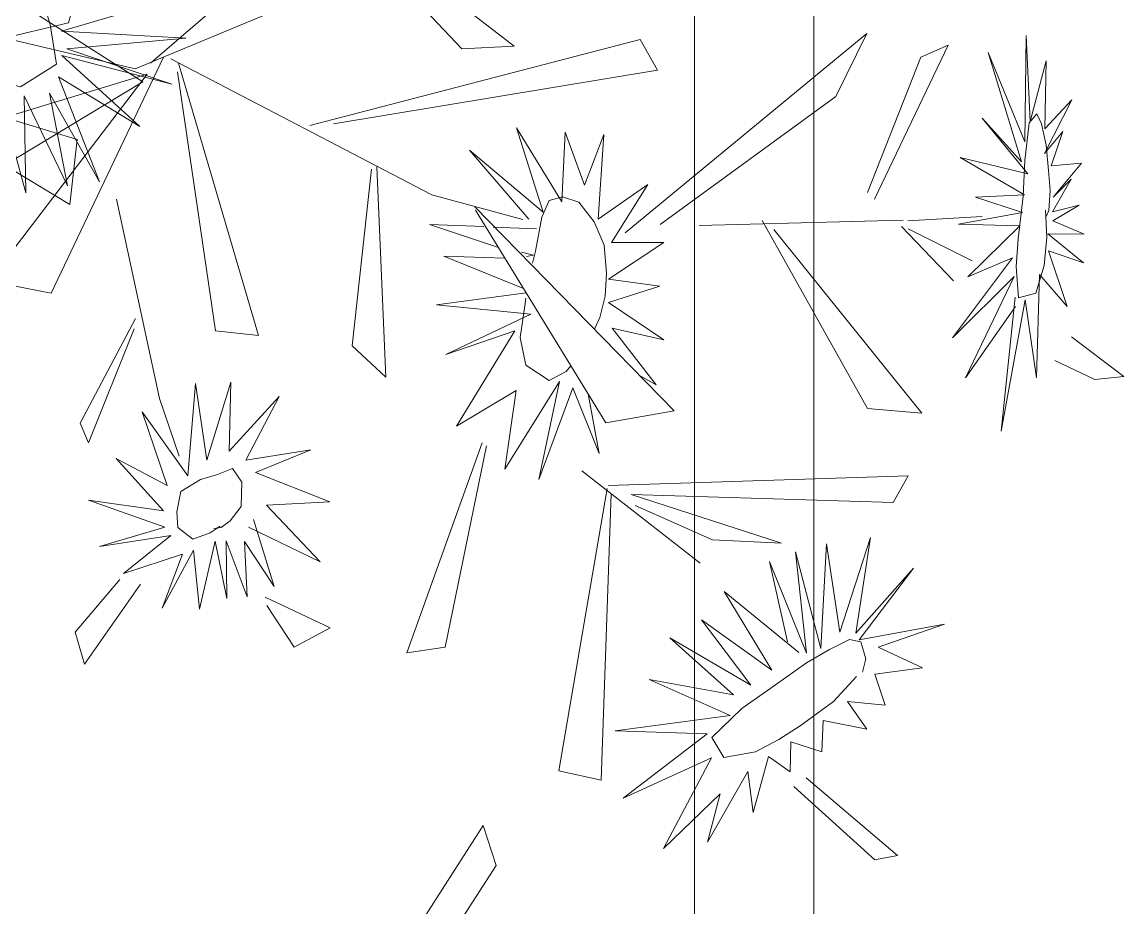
# Model space of a CAD drawing. Header units: inches. Extents: x -422522 to 22891, y -2973 to 414515.
# Drawn here: x 19931.78 to 19957.35, y 4500.09 to 4520.65 of the extents above; entities that cross this region are included whole.
import ezdxf

# ---------------------------------------------------------------- set-up
doc = ezdxf.new("R2010")
doc.units = ezdxf.units.IN
doc.header["$MEASUREMENT"] = 0
doc.layers.add('ARREDAMENTO', color=8, linetype='Continuous', lineweight=13)

msp = doc.modelspace()

# ---------------------------------------------------------------- linework, layer by layer
at = {"layer": 'ARREDAMENTO', "linetype": 'Continuous'}
for p, q in [((19934.58618, 4519.25774, -27.27667), (19929.326, 4522.63679, -27.27667)), ((19933.43137, 4522.63679, -27.27667), (19932.85947, 4520.62529, -27.27667)), ((19939.93436, 4522.62228, -27.27667), (19943.20147, 4520.08496, -27.27667)), ((19941.99192, 4520.0239, -27.27667), (19939.67184, 4522.47422, -27.27667)), ((19937.04842, 4521.66043, -27.27667), (19934.76238, 4519.69549, -27.27667)), ((19932.69725, 4520.43477, -27.27667), (19935.73201, 4521.33045, -27.27667)), ((19934.40886, 4519.56121, -27.27667), (19937.83288, 4520.98654, -27.27667)), ((19932.85947, 4520.62529, -27.27667), (19928.34851, 4519.56121, -27.27667)), ((19929.89791, 4520.62529, -27.27667), (19934.40886, 4519.56121, -27.27667)), ((19935.58796, 4520.27506, -27.27667), (19932.69725, 4520.43477, -27.27667)), ((19932.82101, 4520.02673, -27.27667), (19935.58796, 4520.27506, -27.27667)), ((19951.38066, 4520.38344, -27.27667), (19945.77859, 4515.75659, -27.27667)), ((19950.66206, 4518.91578, -27.27667), (19951.38066, 4520.38344, -27.27667)), ((19955.07846, 4520.33715, -27.27667), (19955.05395, 4517.8692, -27.27667)), ((19955.17728, 4518.34266, -27.27667), (19955.07846, 4520.33715, -27.27667)), ((19935.26088, 4519.20556, -27.27667), (19932.82101, 4520.02673, -27.27667)), ((19946.1254, 4520.24224, -27.27667), (19938.46506, 4518.24279, -27.27667)), ((19943.20147, 4520.08496, -27.27667), (19941.99192, 4520.0239, -27.27667)), ((19946.53041, 4519.53033, -27.27667), (19946.1254, 4520.24224, -27.27667)), ((19951.56129, 4516.53964, -27.27667), (19953.26922, 4520.11244, -27.27667)), ((19953.26922, 4520.11244, -27.27667), (19952.63661, 4519.83143, -27.27667)), ((19935.06597, 4519.8336, -27.27667), (19932.45728, 4514.35687, -27.27667)), ((19932.70762, 4519.86976, -27.27667), (19935.26088, 4519.20556, -27.27667)), ((19934.51704, 4518.22484, -27.27667), (19932.70762, 4519.86976, -27.27667)), ((19941.29395, 4516.63551, -27.27667), (19935.23849, 4519.79325, -27.27667)), ((19952.63661, 4519.83143, -27.27667), (19951.39755, 4516.69384, -27.27667)), ((19954.2001, 4519.93727, -27.27667), (19954.97488, 4517.40718, -27.27667)), ((19955.05395, 4517.8692, -27.27667), (19954.2001, 4519.93727, -27.27667)), ((19955.54611, 4519.7482, -27.27667), (19955.17728, 4518.34266, -27.27667)), ((19955.5162, 4518.16694, -27.27667), (19955.54611, 4519.7482, -27.27667)), ((19936.2717, 4513.48157, -27.27667), (19935.3908, 4519.49176, -27.27667)), ((19935.41476, 4519.69201, -27.27667), (19937.26767, 4513.37735, -27.27667)), ((19939.01242, 4518.2879, -27.27667), (19946.53041, 4519.53033, -27.27667)), ((19928.07352, 4519.43888, -27.27667), (19933.06101, 4517.91915, -27.27667)), ((19932.89303, 4516.41729, -27.27667), (19928.1712, 4519.25774, -27.27667)), ((19934.68386, 4519.43888, -27.27667), (19929.69637, 4517.91915, -27.27667)), ((19929.86435, 4516.41729, -27.27667), (19934.58618, 4519.25774, -27.27667)), ((19931.02312, 4514.63646, -27.27667), (19934.68386, 4519.43888, -27.27667)), ((19932.6286, 4519.37851, -27.27667), (19934.51704, 4518.22484, -27.27667)), ((19933.57925, 4516.93946, -27.27667), (19932.6286, 4519.37851, -27.27667)), ((19932.42379, 4518.99886, -27.27667), (19933.57925, 4516.93946, -27.27667)), ((19932.84163, 4516.84855, -27.27667), (19932.42379, 4518.99886, -27.27667)), ((19931.2921, 4518.81006, -27.27667), (19931.87526, 4516.68602, -27.27667)), ((19931.83481, 4518.93297, -27.27667), (19932.84163, 4516.84855, -27.27667)), ((19931.87526, 4516.68602, -27.27667), (19931.83481, 4518.93297, -27.27667)), ((19946.59277, 4515.95253, -27.27667), (19950.66206, 4518.91578, -27.27667)), ((19955.50888, 4517.59482, -27.27667), (19956.1375, 4518.84085, -27.27667)), ((19956.1375, 4518.84085, -27.27667), (19955.5162, 4518.16694, -27.27667)), ((19954.05728, 4518.41462, -27.27667), (19955.11971, 4517.12206, -27.27667)), ((19954.97488, 4517.40718, -27.27667), (19954.05728, 4518.41462, -27.27667)), ((19943.2539, 4518.19193, -27.27667), (19943.87528, 4516.2365, -27.27667)), ((19944.3079, 4516.47186, -27.27667), (19943.2539, 4518.19193, -27.27667)), ((19944.38432, 4518.09432, -27.27667), (19944.3079, 4516.47186, -27.27667)), ((19944.83271, 4516.85941, -27.27667), (19944.38432, 4518.09432, -27.27667)), ((19945.28259, 4518.03455, -27.27667), (19944.83271, 4516.85941, -27.27667)), ((19945.149, 4516.07301, -27.27667), (19945.28259, 4518.03455, -27.27667)), ((19955.93228, 4518.10973, -27.27667), (19955.50888, 4517.59482, -27.27667)), ((19955.66035, 4517.31415, -27.27667), (19955.93228, 4518.10973, -27.27667)), ((19933.06101, 4517.91915, -27.27667), (19932.89303, 4516.41729, -27.27667)), ((19942.16233, 4517.67408, -27.27667), (19943.54102, 4516.07325, -27.27667)), ((19943.87528, 4516.2365, -27.27667), (19942.16233, 4517.67408, -27.27667)), ((19953.55359, 4517.50251, -27.27667), (19955.0448, 4516.63493, -27.27667)), ((19955.11971, 4517.12206, -27.27667), (19953.55359, 4517.50251, -27.27667)), ((19939.44097, 4513.13462, -27.27667), (19939.89303, 4517.23597, -27.27667)), ((19940.01418, 4517.28722, -27.27667), (19940.22127, 4512.40712, -27.27667)), ((19956.36347, 4517.36919, -27.27667), (19955.66035, 4517.31415, -27.27667)), ((19955.70875, 4516.58343, -27.27667), (19956.36347, 4517.36919, -27.27667)), ((19955.68881, 4516.24632, -27.27667), (19956.12447, 4516.99932, -27.27667)), ((19956.12447, 4516.99932, -27.27667), (19955.70875, 4516.58343, -27.27667)), ((19946.30624, 4516.87956, -27.27667), (19945.149, 4516.07301, -27.27667)), ((19945.45985, 4515.53598, -27.27667), (19946.30624, 4516.87956, -27.27667)), ((19934.97018, 4511.91175, -27.27667), (19933.97345, 4516.53643, -27.27667)), ((19941.29395, 4516.63551, -27.27667), (19943.4003, 4516.0679, -27.27667)), ((19944.01392, 4516.50963, -27.27667), (19943.84765, 4516.11919, -27.27667)), ((19944.32367, 4516.59518, -27.27667), (19944.01392, 4516.50963, -27.27667)), ((19944.70366, 4516.47104, -27.27667), (19944.32367, 4516.59518, -27.27667)), ((19945.05797, 4516.0153, -27.27667), (19944.70366, 4516.47104, -27.27667)), ((19955.0448, 4516.63493, -27.27667), (19953.90903, 4516.58358, -27.27667)), ((19953.90903, 4516.58358, -27.27667), (19954.99451, 4516.22554, -27.27667)), ((19946.91216, 4511.63023, -27.27667), (19942.2913, 4516.36215, -27.27667)), ((19942.30197, 4516.28539, -27.27667), (19945.33106, 4511.34635, -27.27667)), ((19954.99451, 4516.22554, -27.27667), (19953.50795, 4515.9574, -27.27667)), ((19956.31319, 4516.40203, -27.27667), (19955.68881, 4516.24632, -27.27667)), ((19955.69728, 4516.03652, -27.27667), (19956.31319, 4516.40203, -27.27667)), ((19942.49946, 4515.90083, -27.27667), (19941.23717, 4515.95316, -27.27667)), ((19942.83631, 4515.41419, -27.27667), (19941.23717, 4515.95316, -27.27667)), ((19943.84765, 4516.11919, -27.27667), (19943.70013, 4515.33384, -27.27667)), ((19945.28776, 4515.46964, -27.27667), (19945.05797, 4516.0153, -27.27667)), ((19952.22615, 4516.05021, -27.27667), (19947.49744, 4515.92521, -27.27667)), ((19951.40194, 4511.68129, -27.27667), (19948.95395, 4516.04129, -27.27667)), ((19952.33378, 4516.03514, -27.27667), (19954.05696, 4516.13721, -27.27667)), ((19953.50795, 4515.9574, -27.27667), (19954.93343, 4515.91655, -27.27667)), ((19954.93343, 4515.91655, -27.27667), (19953.72853, 4514.7352, -27.27667)), ((19956.42772, 4515.72595, -27.27667), (19955.69728, 4516.03652, -27.27667)), ((19942.71851, 4515.89172, -27.27667), (19943.7216, 4515.85014, -27.27667)), ((19949.23048, 4515.83126, -27.27667), (19952.65677, 4511.57051, -27.27667)), ((19953.39734, 4514.64566, -27.27667), (19952.18981, 4515.90481, -27.27667)), ((19952.34471, 4515.85239, -27.27667), (19953.82619, 4515.10418, -27.27667)), ((19955.58744, 4515.73632, -27.27667), (19956.42772, 4515.72595, -27.27667)), ((19956.41311, 4515.05974, -27.27667), (19955.58744, 4515.73632, -27.27667)), ((19945.34813, 4514.81263, -27.27667), (19945.28776, 4515.46964, -27.27667)), ((19945.38729, 4514.68013, -27.27667), (19946.67173, 4515.53158, -27.27667)), ((19946.67173, 4515.53158, -27.27667), (19945.45985, 4515.53598, -27.27667)), ((19942.98804, 4515.16682, -27.27667), (19941.56961, 4515.21537, -27.27667)), ((19943.4163, 4514.46848, -27.27667), (19941.56961, 4515.21537, -27.27667)), ((19943.36902, 4515.31041, -27.27667), (19943.64844, 4515.2386, -27.27667)), ((19943.64844, 4515.2386, -27.27667), (19943.4883, 4515.20673, -27.27667)), ((19943.63001, 4515.05234, -27.27667), (19943.70013, 4515.33384, -27.27667)), ((19954.76443, 4515.17271, -27.27667), (19953.37166, 4513.32372, -27.27667)), ((19953.72853, 4514.7352, -27.27667), (19954.76443, 4515.17271, -27.27667)), ((19955.59969, 4515.33699, -27.27667), (19956.41311, 4515.05974, -27.27667)), ((19956.03127, 4514.04366, -27.27667), (19955.59969, 4515.33699, -27.27667)), ((19932.45728, 4514.35687, -27.27667), (19931.02312, 4514.63646, -27.27667)), ((19945.31351, 4514.28748, -27.27667), (19945.34813, 4514.81263, -27.27667)), ((19946.5811, 4514.52275, -27.27667), (19945.38729, 4514.68013, -27.27667)), ((19953.37166, 4513.32372, -27.27667), (19954.79897, 4514.74177, -27.27667)), ((19954.79897, 4514.74177, -27.27667), (19953.67026, 4512.38932, -27.27667)), ((19955.32207, 4512.39559, -27.27667), (19955.39031, 4514.79056, -27.27667)), ((19955.39031, 4514.79056, -27.27667), (19956.03127, 4514.04366, -27.27667)), ((19945.39463, 4514.13677, -27.27667), (19946.5811, 4514.52275, -27.27667)), ((19943.4803, 4514.36413, -27.27667), (19941.40171, 4514.08799, -27.27667)), ((19943.47304, 4514.2407, -27.27667), (19943.44694, 4514.06374, -27.27667)), ((19945.1887, 4513.79421, -27.27667), (19945.31351, 4514.28748, -27.27667)), ((19946.67607, 4513.2755, -27.27667), (19945.39463, 4514.13677, -27.27667)), ((19954.82365, 4514.26184, -27.27667), (19954.50221, 4511.15454, -27.27667)), ((19954.50221, 4511.15454, -27.27667), (19955.05417, 4514.20411, -27.27667)), ((19955.05417, 4514.20411, -27.27667), (19955.32207, 4512.39559, -27.27667)), ((19941.40171, 4514.08799, -27.27667), (19943.58647, 4513.86865, -27.27667)), ((19943.58647, 4513.86865, -27.27667), (19941.61537, 4512.93606, -27.27667)), ((19943.44694, 4514.06374, -27.27667), (19943.34059, 4513.3301, -27.27667)), ((19953.67026, 4512.38932, -27.27667), (19954.83173, 4514.0471, -27.27667)), ((19934.41959, 4513.76675, -27.27667), (19933.13527, 4511.34, -27.27667)), ((19945.06451, 4513.52228, -27.27667), (19945.1887, 4513.79421, -27.27667)), ((19933.32603, 4510.88731, -27.27667), (19934.38421, 4513.52689, -27.27667)), ((19937.26767, 4513.37735, -27.27667), (19936.2717, 4513.48157, -27.27667)), ((19941.61537, 4512.93606, -27.27667), (19943.21646, 4513.48415, -27.27667)), ((19943.21646, 4513.48415, -27.27667), (19941.8637, 4511.27348, -27.27667)), ((19945.47267, 4513.54807, -27.27667), (19946.67607, 4513.2755, -27.27667)), ((19946.49595, 4512.22881, -27.27667), (19945.47267, 4513.54807, -27.27667)), ((19940.22127, 4512.40712, -27.27667), (19939.44097, 4513.13462, -27.27667)), ((19943.34059, 4513.3301, -27.27667), (19943.4701, 4512.68756, -27.27667)), ((19956.13267, 4513.34213, -27.27667), (19957.35012, 4512.42583, -27.27667)), ((19943.4701, 4512.68756, -27.27667), (19944.01765, 4512.33136, -27.27667)), ((19944.52008, 4512.66865, -27.27667), (19944.40495, 4512.54035, -27.27667)), ((19956.67487, 4512.35014, -27.27667), (19955.74699, 4512.79265, -27.27667)), ((19944.01765, 4512.33136, -27.27667), (19944.40495, 4512.54035, -27.27667)), ((19946.12326, 4512.43809, -27.27667), (19946.49595, 4512.22881, -27.27667)), ((19957.35012, 4512.42583, -27.27667), (19956.67487, 4512.35014, -27.27667)), ((19935.63408, 4510.11547, -27.27667), (19935.80912, 4512.26442, -27.27667)), ((19935.80912, 4512.26442, -27.27667), (19936.07274, 4510.48556, -27.27667)), ((19936.07274, 4510.48556, -27.27667), (19936.63093, 4512.28823, -27.27667)), ((19936.63093, 4512.28823, -27.27667), (19936.59103, 4510.69468, -27.27667)), ((19941.8637, 4511.27348, -27.27667), (19943.2511, 4512.09707, -27.27667)), ((19942.98572, 4510.2702, -27.27667), (19944.25087, 4512.30831, -27.27667)), ((19943.2511, 4512.09707, -27.27667), (19942.98572, 4510.2702, -27.27667)), ((19944.25087, 4512.30831, -27.27667), (19943.77762, 4510.03451, -27.27667)), ((19943.77762, 4510.03451, -27.27667), (19944.56095, 4512.15975, -27.27667)), ((19944.56095, 4512.15975, -27.27667), (19945.17234, 4510.63336, -27.27667)), ((19934.97018, 4511.91175, -27.27667), (19935.42712, 4510.57614, -27.27667)), ((19936.59103, 4510.69468, -27.27667), (19937.7517, 4511.95869, -27.27667)), ((19937.7517, 4511.95869, -27.27667), (19936.97618, 4510.48294, -27.27667)), ((19944.9177, 4512.02037, -27.27667), (19945.17234, 4510.63336, -27.27667)), ((19934.56991, 4511.60601, -27.27667), (19935.63408, 4510.11547, -27.27667)), ((19935.14856, 4509.8971, -27.27667), (19934.56991, 4511.60601, -27.27667)), ((19945.33106, 4511.34635, -27.27667), (19946.91216, 4511.63023, -27.27667)), ((19952.65677, 4511.57051, -27.27667), (19951.40194, 4511.68129, -27.27667)), ((19933.13527, 4511.34, -27.27667), (19933.32603, 4510.88731, -27.27667)), ((19940.71229, 4506.00948, -27.27667), (19942.46275, 4510.88591, -27.27667)), ((19942.55792, 4510.81787, -27.27667), (19941.60115, 4506.14263, -27.27667)), ((19936.97618, 4510.48294, -27.27667), (19938.48414, 4510.72296, -27.27667)), ((19938.48414, 4510.72296, -27.27667), (19937.20489, 4510.19572, -27.27667)), ((19933.96694, 4510.52095, -27.27667), (19935.14856, 4509.8971, -27.27667)), ((19935.06956, 4509.31043, -27.27667), (19933.96694, 4510.52095, -27.27667)), ((19937.20489, 4510.19572, -27.27667), (19938.92603, 4509.51649, -27.27667)), ((19947.51759, 4508.09547, -27.27667), (19944.7718, 4510.2352, -27.27667)), ((19945.38107, 4509.89154, -27.27667), (19952.34339, 4510.11942, -27.27667)), ((19952.34339, 4510.11942, -27.27667), (19951.99411, 4509.49979, -27.27667)), ((19945.3592, 4509.82591, -27.27667), (19944.2404, 4503.27687, -27.27667)), ((19933.32298, 4509.55365, -27.27667), (19935.06956, 4509.31043, -27.27667)), ((19935.0982, 4508.92415, -27.27667), (19933.32298, 4509.55365, -27.27667)), ((19938.92603, 4509.51649, -27.27667), (19937.45554, 4509.43518, -27.27667)), ((19945.21924, 4503.05944, -27.27667), (19945.4497, 4509.69755, -27.27667)), ((19945.91754, 4509.68822, -27.27667), (19949.40236, 4508.55562, -27.27667)), ((19951.99411, 4509.49979, -27.27667), (19945.91754, 4509.68822, -27.27667)), ((19937.45554, 4509.43518, -27.27667), (19938.70103, 4508.12596, -27.27667)), ((19947.80186, 4508.63257, -27.27667), (19946.00642, 4509.4321, -27.27667)), ((19937.15398, 4509.10824, -27.27667), (19937.63597, 4507.55505, -27.27667)), ((19933.58294, 4508.48255, -27.27667), (19935.0982, 4508.92415, -27.27667)), ((19938.70103, 4508.12596, -27.27667), (19937.03968, 4508.92853, -27.27667)), ((19935.23438, 4508.7384, -27.27667), (19933.58294, 4508.48255, -27.27667)), ((19934.13662, 4507.85348, -27.27667), (19935.23438, 4508.7384, -27.27667)), ((19936.26152, 4508.60493, -27.27667), (19935.9045, 4507.02245, -27.27667)), ((19936.53451, 4507.26997, -27.27667), (19936.26152, 4508.60493, -27.27667)), ((19936.52141, 4508.6116, -27.27667), (19936.53451, 4507.26997, -27.27667)), ((19937.00652, 4507.3142, -27.27667), (19936.52141, 4508.6116, -27.27667)), ((19936.94668, 4508.59214, -27.27667), (19937.00652, 4507.3142, -27.27667)), ((19937.63597, 4507.55505, -27.27667), (19936.94668, 4508.59214, -27.27667)), ((19949.40236, 4508.55562, -27.27667), (19947.80186, 4508.63257, -27.27667)), ((19950.44634, 4508.54117, -27.27667), (19950.31354, 4506.11137, -27.27667)), ((19950.75773, 4506.49525, -27.27667), (19950.44634, 4508.54117, -27.27667)), ((19951.47227, 4508.69066, -27.27667), (19950.75773, 4506.49525, -27.27667)), ((19951.12698, 4506.47157, -27.27667), (19951.47227, 4508.69066, -27.27667)), ((19935.50987, 4508.29938, -27.27667), (19934.13662, 4507.85348, -27.27667)), ((19935.75995, 4508.39452, -27.27667), (19935.03645, 4507.04938, -27.27667)), ((19935.03645, 4507.04938, -27.27667), (19935.50987, 4508.29938, -27.27667)), ((19935.9045, 4507.02245, -27.27667), (19935.75995, 4508.39452, -27.27667)), ((19949.73286, 4508.35253, -27.27667), (19949.9835, 4506.00256, -27.27667)), ((19950.31354, 4506.11137, -27.27667), (19949.73286, 4508.35253, -27.27667)), ((19949.12813, 4508.13052, -27.27667), (19949.5401, 4506.26603, -27.27667)), ((19949.9835, 4506.00256, -27.27667), (19949.12813, 4508.13052, -27.27667)), ((19952.46823, 4507.97594, -27.27667), (19951.12698, 4506.47157, -27.27667)), ((19951.20723, 4506.31096, -27.27667), (19952.46823, 4507.97594, -27.27667)), ((19933.01855, 4506.49178, -27.27667), (19934.05035, 4507.712, -27.27667)), ((19934.53579, 4507.60697, -27.27667), (19933.2369, 4505.74731, -27.27667)), ((19937.42387, 4507.30208, -27.27667), (19938.93344, 4506.59214, -27.27667)), ((19948.07231, 4507.4356, -27.27667), (19949.18011, 4505.61169, -27.27667)), ((19949.8056, 4506.02131, -27.27667), (19948.07231, 4507.4356, -27.27667)), ((19938.09552, 4506.1451, -27.27667), (19937.46755, 4507.11011, -27.27667)), ((19947.54518, 4506.77931, -27.27667), (19948.69521, 4505.26089, -27.27667)), ((19949.18011, 4505.61169, -27.27667), (19947.54518, 4506.77931, -27.27667)), ((19933.2369, 4505.74731, -27.27667), (19933.01855, 4506.49178, -27.27667)), ((19938.93344, 4506.59214, -27.27667), (19938.09552, 4506.1451, -27.27667)), ((19953.19021, 4506.68005, -27.27667), (19951.20723, 4506.31096, -27.27667)), ((19951.64569, 4506.14253, -27.27667), (19953.19021, 4506.68005, -27.27667)), ((19946.81361, 4506.35804, -27.27667), (19948.2883, 4505.03851, -27.27667)), ((19948.69521, 4505.26089, -27.27667), (19946.81361, 4506.35804, -27.27667)), ((19950.98555, 4506.3232, -27.27667), (19950.52221, 4506.09022, -27.27667)), ((19951.24722, 4506.26801, -27.27667), (19950.98555, 4506.3232, -27.27667)), ((19951.36518, 4505.8755, -27.27667), (19951.24722, 4506.26801, -27.27667)), ((19941.60115, 4506.14263, -27.27667), (19940.71229, 4506.00948, -27.27667)), ((19950.52221, 4506.09022, -27.27667), (19949.98469, 4505.77835, -27.27667)), ((19952.67237, 4505.66451, -27.27667), (19951.64569, 4506.14253, -27.27667)), ((19949.98469, 4505.77835, -27.27667), (19949.26467, 4505.26657, -27.27667)), ((19951.28528, 4505.56292, -27.27667), (19951.36518, 4505.8755, -27.27667)), ((19950.60795, 4504.88344, -27.27667), (19951.14157, 4505.46458, -27.27667)), ((19951.57233, 4505.51582, -27.27667), (19952.67237, 4505.66451, -27.27667)), ((19951.80752, 4504.80039, -27.27667), (19951.57233, 4505.51582, -27.27667)), ((19946.33684, 4505.39408, -27.27667), (19948.21382, 4504.55625, -27.27667)), ((19948.2883, 4505.03851, -27.27667), (19946.33684, 4505.39408, -27.27667)), ((19949.26467, 4505.26657, -27.27667), (19948.48627, 4504.71939, -27.27667)), ((19948.48627, 4504.71939, -27.27667), (19947.78463, 4504.04675, -27.27667)), ((19949.83414, 4504.31602, -27.27667), (19950.60795, 4504.88344, -27.27667)), ((19950.93568, 4504.88294, -27.27667), (19951.80752, 4504.80039, -27.27667)), ((19951.38683, 4504.24038, -27.27667), (19950.93568, 4504.88294, -27.27667)), ((19948.21382, 4504.55625, -27.27667), (19945.54536, 4504.20058, -27.27667)), ((19950.3379, 4503.71427, -27.27667), (19950.36975, 4504.44382, -27.27667)), ((19950.36975, 4504.44382, -27.27667), (19951.38683, 4504.24038, -27.27667)), ((19945.54536, 4504.20058, -27.27667), (19947.67977, 4504.12967, -27.27667)), ((19949.34615, 4504.00536, -27.27667), (19949.83414, 4504.31602, -27.27667)), ((19947.67977, 4504.12967, -27.27667), (19945.72757, 4502.64271, -27.27667)), ((19947.78463, 4504.04675, -27.27667), (19948.06401, 4503.58199, -27.27667)), ((19948.79791, 4503.71424, -27.27667), (19949.34615, 4504.00536, -27.27667)), ((19949.60321, 4503.25339, -27.27667), (19949.61973, 4503.94424, -27.27667)), ((19949.61973, 4503.94424, -27.27667), (19950.3379, 4503.71427, -27.27667)), ((19948.06401, 4503.58199, -27.27667), (19948.79791, 4503.71424, -27.27667)), ((19945.72757, 4502.64271, -27.27667), (19947.77931, 4503.57915, -27.27667)), ((19947.77931, 4503.57915, -27.27667), (19946.66936, 4501.46914, -27.27667)), ((19948.74455, 4502.3091, -27.27667), (19949.10489, 4503.60577, -27.27667)), ((19949.10489, 4503.60577, -27.27667), (19949.60321, 4503.25339, -27.27667)), ((19944.2404, 4503.27687, -27.27667), (19945.21924, 4503.05944, -27.27667)), ((19947.68907, 4501.61911, -27.27667), (19948.62038, 4503.2599, -27.27667)), ((19948.62038, 4503.2599, -27.27667), (19948.74455, 4502.3091, -27.27667)), ((19951.56884, 4501.21282, -27.27667), (19949.6927, 4502.91452, -27.27667)), ((19949.97601, 4503.11489, -27.27667), (19952.09487, 4501.30675, -27.27667)), ((19946.66936, 4501.46914, -27.27667), (19947.98031, 4502.74183, -27.27667)), ((19947.98031, 4502.74183, -27.27667), (19947.68907, 4501.61911, -27.27667)), ((19940.36784, 4498.71359), (19942.47997, 4502.00326)), ((19942.47997, 4502.00326), (19942.78677, 4501.07648)), ((19952.09487, 4501.30675, -27.27667), (19951.56884, 4501.21282, -27.27667)), ((19942.78677, 4501.07648), (19941.34773, 4498.86033))]:
    msp.add_line(p, q, dxfattribs=at)
at = {"layer": 'ARREDAMENTO', "elevation": -27.27667}
for points in [[(19917.82076, 4432.92464), (19917.82076, 4571.50871), (19950.15705, 4571.50871), (19950.15705, 4432.92464)], [(19920.59244, 4435.69632), (19920.59244, 4568.73703), (19947.38536, 4568.73703), (19947.38536, 4435.69632)]]:
    msp.add_lwpolyline(points, close=True, dxfattribs=at)
at = {"layer": 'ARREDAMENTO', "linetype": 'Continuous', "elevation": -27.27667}
for points in [[(19930.13351, 4520.83147), (19929.8616, 4521.3079), (19929.64493, 4521.70939), (19929.63268, 4522.50519), (19929.94932, 4523.04762), (19930.3451, 4523.36717), (19931.02129, 4523.26028), (19931.79435, 4522.86211), (19932.00259, 4522.25081), (19932.21077, 4521.32083), (19932.44057, 4520.59172), (19932.58649, 4519.66687), (19931.74887, 4519.14379), (19930.97887, 4519.34297), (19930.5232, 4519.955)], [(19955.53705, 4516.12368), (19955.60431, 4516.27276), (19955.63424, 4516.73859), (19955.59578, 4517.19967), (19955.54271, 4517.79139), (19955.43857, 4518.28254), (19955.32714, 4518.52026), (19955.14966, 4518.30495), (19955.05131, 4517.43618), (19955.01178, 4516.60766), (19954.89809, 4515.62049), (19954.84779, 4514.97202), (19954.90274, 4514.24574), (19955.30733, 4514.35873), (19955.49946, 4515.00116), (19955.56206, 4515.64868), (19955.53092, 4516.2835)], [(19936.23397, 4508.89665), (19936.40293, 4508.91732), (19936.61605, 4509.07593), (19936.86758, 4509.40674), (19936.88625, 4509.97112), (19936.66848, 4510.29117), (19936.32278, 4510.14962), (19935.92877, 4510.03201), (19935.4724, 4509.75744), (19935.3773, 4509.28656), (19935.39913, 4508.92101), (19935.74639, 4508.65161), (19936.15082, 4508.79538), (19936.38056, 4508.9527)]]:
    msp.add_lwpolyline(points, dxfattribs=at)

doc.saveas('drawing.dxf')
